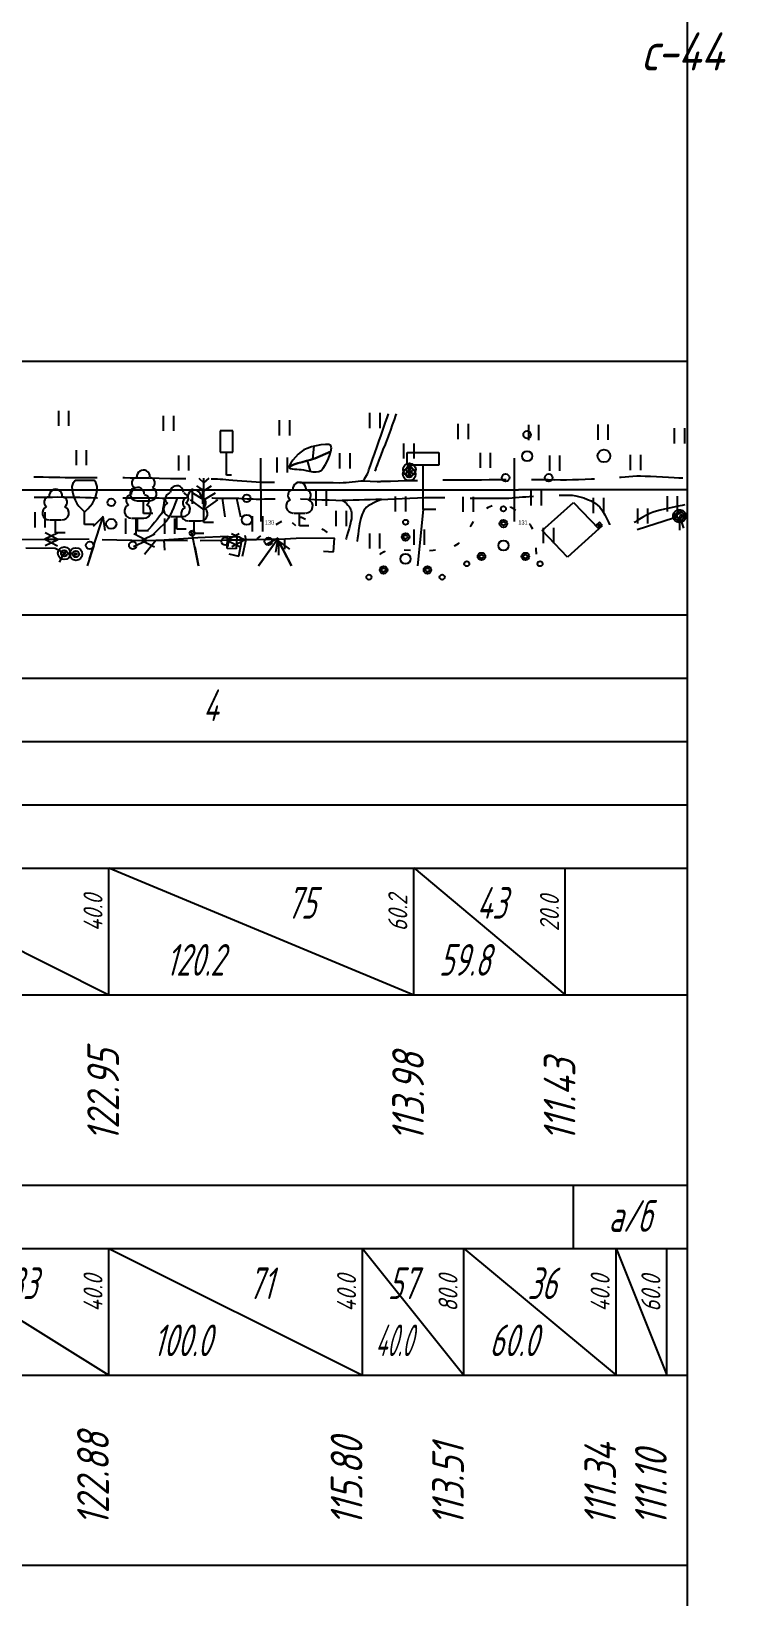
# Model space of a CAD drawing. Extents: x 2172 to 5772, y -842 to -248.
# Drawn here: x 5518.5 to 5573.2, y -708.1 to -584.5 of the extents above; entities that cross this region are included whole.
import ezdxf

# ---------------------------------------------------------------- set-up
doc = ezdxf.new("R2010")
doc.units = 0
doc.header["$MEASUREMENT"] = 0
doc.linetypes.add('CONTI', pattern=[0])
doc.linetypes.add('STROT', pattern=[1.7, 0.5, -1.2])
doc.layers.get('0').update_dxf_attribs({"linetype": 'CONTINUOUS'})
for name, color, linetype in [('DEFAULT', 7, 'CONTI'), ('OTKOSDEFAULT', 32, 'CONTI'), ('SIT_LDEFAULT', 7, 'CONTI'), ('USLZNDEFAULT', 7, 'CONTI'), ('ОТМЕТКИ_КЮВЕТОВ', 7, 'CONTINUOUS'), ('ЧЕРНЫЕ_ОТМЕТКИ', 7, 'CONTINUOUS'), ('ЧЕРНЫЙ_ПРОФИЛЬ', 7, 'CONTINUOUS')]:
    doc.layers.add(name, color=color, linetype=linetype)
doc.layers.add('геология', color=7, linetype='CONTINUOUS', lineweight=20)
doc.styles.add('SHRFT', font='TXT', dxfattribs={"width": 8.75})
doc.styles.add('ГОСТ', font='gost.TTF', dxfattribs={"oblique": 15, "height": 1})

# ---------------------------------------------------------------- blocks, each defined once
blk = doc.blocks.new('BL_2011')
at = {"color": 0}
for p, q in [((0, 0), (0, 6)), ((4, 0), (4, 6))]:
    blk.add_line(p, q, dxfattribs=at)
blk = doc.blocks.new('BL_20')
at = {"color": 0}
blk.add_circle((0, 0), 2.5, dxfattribs=at)
blk = doc.blocks.new('BL_172')
at = {"color": 0}
for centre, radius in [((0, 8.5), 1.5), ((0, 0), 2), ((-8.5, -8.5), 1.5), ((8.5, -8.5), 1.5)]:
    blk.add_circle(centre, radius, dxfattribs=at)
blk = doc.blocks.new('BL_2010')
at = {"color": 0}
for centre, radius in [((0, 14.45), 1), ((0, 8.65), 1.5), ((0, 8.65), 0.75), ((0, 0), 2), ((-8.65, -4.35), 1.5), ((-8.65, -4.35), 0.75), ((8.65, -4.35), 1.5), ((8.65, -4.35), 0.75), ((-14.45, -7.2), 1), ((14.45, -7.2), 1)]:
    blk.add_circle(centre, radius, dxfattribs=at)
blk = doc.blocks.new('BL_22')
at = {"color": 0}
for radius in [2.5, 1.25, 0.25]:
    blk.add_circle((0, 0), radius, dxfattribs=at)
blk = doc.blocks.new('BL_13')
at = {"color": 0}
for p, q in [((-6.25, 17.5), (-6.25, 22.5)), ((-6.25, 22.5), (6.25, 22.5)), ((6.25, 22.5), (6.25, 17.5)), ((0, 17.5), (-6.25, 17.5)), ((0, 0), (0, 17.5)), ((6.25, 17.5), (0, 17.5)), ((5, 0), (0, 0))]:
    blk.add_line(p, q, dxfattribs=at)
blk = doc.blocks.new('BL_104')
at = {"color": 0}
for p, q in [((-2.25, 5), (2.25, 5)), ((0, 0), (0, 5)), ((3.75, 0), (0, 0))]:
    blk.add_line(p, q, dxfattribs=at)
for centre, radius, start, end in [((-2.35, 12), 2.2, 100, 235), ((0, 14.5), 2.6, 358, 185), ((2.35, 12), 2.2, 305, 80), ((-2.5, 7.75), 2.75, 115, 270), ((2.5, 7.75), 2.75, 270, 65)]:
    blk.add_arc(centre, radius, start, end, dxfattribs=at)
blk = doc.blocks.new('BL_15')
at = {"color": 0}
for p, q in [((2.5, 17.5), (-2.5, 17.5)), ((-2.5, 17.5), (-2.5, 9)), ((2.5, 9), (2.5, 17.5)), ((-2.5, 9), (0, 9)), ((0, 0), (0, 9)), ((0, 9), (2.5, 9)), ((2, 0), (0, 0))]:
    blk.add_line(p, q, dxfattribs=at)
blk = doc.blocks.new('BL_108')
at = {"color": 0}
for p, q in [((-3, 14.5), (0, 12.5)), ((-2, 17.5), (0, 15.75)), ((0, 0), (0, 17.5)), ((0, 15.75), (2, 17.5)), ((0, 12.5), (3, 14.5)), ((-5.5, 9), (0, 5)), ((-4.5, 11.75), (0, 9)), ((0, 9), (4.5, 11.75)), ((0, 5), (5.5, 9)), ((3.75, 0), (0, 0))]:
    blk.add_line(p, q, dxfattribs=at)
blk = doc.blocks.new('BL_107')
at = {"color": 0}
for p, q in [((-4.95, 15), (-4.35, 16.5)), ((-4.35, 16.5), (-3.75, 17.5)), ((-3.75, 17.5), (3.75, 17.5)), ((4.35, 16.5), (3.75, 17.5)), ((4.95, 15), (4.35, 16.5)), ((0, 0), (0, 5)), ((3.75, 0), (0, 0))]:
    blk.add_line(p, q, dxfattribs=at)
for centre, start, end in [((7.5, 15), 180, 232), ((-7.5, 15), 308, 0)]:
    blk.add_arc(centre, 12.5, start, end, dxfattribs=at)

msp = doc.modelspace()

# ---------------------------------------------------------------- linework, layer by layer
at = {"linetype": 'Continuous'}
for p, q in [((4736.6, -610.58), (5570.22, -610.58)), ((4736.6, -630.58), (5570.22, -630.58)), ((4736.6, -635.58), (5570.22, -635.58)), ((4736.6, -640.58), (5570.22, -640.58)), ((4736.6, -645.58), (5570.22, -645.58)), ((4736.6, -650.58), (5570.22, -650.58)), ((4736.6, -660.58), (5570.22, -660.58)), ((4736.6, -675.58), (5570.22, -675.58)), ((4736.6, -680.58), (5570.22, -680.58)), ((4736.6, -690.58), (5570.22, -690.58)), ((4736.6, -705.58), (5570.22, -705.58))]:
    msp.add_line(p, q, dxfattribs=at)
msp.add_lwpolyline([(5561.24, -680.58), (5561.24, -675.58)], dxfattribs=at)
at = {"layer": 'DEFAULT', "color": 12, "linetype": 'CONTI'}
for p, q in [((5536.6, -623.22), (5536.59, -618.22)), ((5556.6, -623.22), (5556.6, -618.22)), ((5513.28, -620.72), (5528.7, -620.72)), ((5528.7, -620.72), (5556.91, -620.72)), ((5558.1, -620.72), (5556.91, -620.72)), ((5559.3, -620.72), (5558.1, -620.72)), ((5560.49, -620.72), (5559.3, -620.72)), ((5561.69, -620.72), (5560.49, -620.72)), ((5562.88, -620.72), (5561.69, -620.72)), ((5570.22, -620.72), (5562.88, -620.72))]:
    msp.add_line(p, q, dxfattribs=at)
at = {"layer": 'OTKOSDEFAULT', "color": 32, "linetype": 'STROT'}
for p, q in [((5539.98, -617.56, 24.02), (5539.76, -617.71, 24)), ((5540.24, -617.45, 24), (5539.98, -617.56, 24.02)), ((5540.58, -617.34, 23.99), (5540.24, -617.45, 24)), ((5540.96, -617.24, 23.97), (5540.58, -617.34, 23.99)), ((5541.33, -617.17, 23.95), (5540.96, -617.24, 23.97)), ((5541.68, -617.13, 23.94), (5541.33, -617.17, 23.95)), ((5541.95, -617.15, 23.92), (5541.68, -617.13, 23.94)), ((5542.11, -617.23, 23.92), (5541.95, -617.15, 23.92)), ((5542.16, -617.41, 23.9), (5542.11, -617.23, 23.92)), ((5542.11, -617.69, 23.86), (5542.16, -617.41, 23.9)), ((5538.84, -618.8, 23.94), (5538.79, -618.92, 23.94)), ((5538.95, -618.61, 23.95), (5538.84, -618.8, 23.94)), ((5539.11, -618.39, 23.96), (5538.95, -618.61, 23.95)), ((5539.31, -618.14, 23.98), (5539.11, -618.39, 23.96)), ((5539.53, -617.91, 23.99), (5539.31, -618.14, 23.98)), ((5539.76, -617.71, 24), (5539.53, -617.91, 23.99)), ((5541.51, -619.01, 23.7), (5541.68, -618.73, 23.74)), ((5541.68, -618.73, 23.74), (5541.86, -618.39, 23.78)), ((5541.86, -618.39, 23.78), (5542.01, -618.03, 23.82)), ((5542.01, -618.03, 23.82), (5542.11, -617.69, 23.86)), ((5538.79, -618.92, 23.94), (5538.82, -618.99, 23.93)), ((5538.82, -618.99, 23.93), (5538.92, -619.03, 23.93)), ((5538.92, -619.03, 23.93), (5539.06, -619.07, 23.92)), ((5539.06, -619.07, 23.92), (5539.24, -619.09, 23.92)), ((5539.24, -619.09, 23.92), (5539.43, -619.1, 23.91)), ((5539.43, -619.1, 23.91), (5539.62, -619.11, 23.9)), ((5539.62, -619.11, 23.9), (5539.78, -619.12, 23.89)), ((5539.78, -619.12, 23.89), (5539.95, -619.15, 23.87)), ((5539.95, -619.15, 23.87), (5540.17, -619.2, 23.84)), ((5540.17, -619.2, 23.84), (5540.43, -619.25, 23.8)), ((5540.43, -619.25, 23.8), (5540.69, -619.29, 23.76)), ((5540.69, -619.29, 23.76), (5540.95, -619.3, 23.73)), ((5540.95, -619.3, 23.73), (5541.17, -619.27, 23.7)), ((5541.17, -619.27, 23.7), (5541.35, -619.19, 23.67)), ((5541.35, -619.19, 23.67), (5541.51, -619.01, 23.7))]:
    msp.add_line(p, q, dxfattribs=at)
at = {"layer": 'OTKOSDEFAULT', "color": 32}
for p, q in [((5540.68, -618.29), (5540.78, -617.28)), ((5538.79, -618.92, 23.94), (5539.18, -618.72, 24.12)), ((5539.18, -618.72, 24.12), (5538.79, -618.92, 23.94)), ((5539.18, -618.72, 24.12), (5539.27, -618.69, 24.12)), ((5539.27, -618.69, 24.12), (5539.18, -618.72, 24.12)), ((5539.27, -618.69, 24.12), (5539.51, -618.62, 24.11)), ((5539.51, -618.62, 24.11), (5539.27, -618.69, 24.12)), ((5539.51, -618.62, 24.11), (5539.84, -618.53, 24.11)), ((5539.84, -618.53, 24.11), (5539.51, -618.62, 24.11)), ((5539.84, -618.53, 24.11), (5540.19, -618.43, 24.1)), ((5540.19, -618.43, 24.1), (5539.84, -618.53, 24.11)), ((5540.19, -618.43, 24.1), (5540.51, -618.34, 24.09)), ((5540.51, -618.34, 24.09), (5540.19, -618.43, 24.1)), ((5540.25, -618.41), (5540.49, -619.26)), ((5540.51, -618.34, 24.09), (5540.75, -618.27, 24.08)), ((5540.75, -618.27, 24.08), (5540.51, -618.34, 24.09)), ((5540.75, -618.27, 24.08), (5540.84, -618.25, 24.08)), ((5540.84, -618.25, 24.08), (5540.75, -618.27, 24.08)), ((5540.84, -618.25, 24.08), (5542.11, -617.69, 23.86)), ((5542.11, -617.69, 23.86), (5540.84, -618.25, 24.08))]:
    msp.add_line(p, q, dxfattribs=at)
at = {"layer": 'SIT_LDEFAULT', "color": 7}
for p, q in [((5546.42, -615.39), (5546.55, -615.03)), ((5546.55, -615.03), (5546.66, -614.73)), ((5546.66, -614.73), (5546.66, -614.72)), ((5547.21, -614.86), (5547.1, -615.2)), ((5547.27, -614.72), (5547.21, -614.86)), ((5546.05, -616.48), (5546.16, -616.16)), ((5546.16, -616.16), (5546.29, -615.78)), ((5546.29, -615.78), (5546.42, -615.39)), ((5546.8, -616.02), (5546.65, -616.43)), ((5546.95, -615.59), (5546.8, -616.02)), ((5547.1, -615.2), (5546.95, -615.59)), ((5545.58, -617.82), (5545.76, -617.31)), ((5545.76, -617.31), (5545.92, -616.84)), ((5545.92, -616.84), (5546.05, -616.48)), ((5546.22, -617.55), (5546.06, -617.98)), ((5546.38, -617.14), (5546.22, -617.55)), ((5546.52, -616.78), (5546.38, -617.14)), ((5546.65, -616.43), (5546.52, -616.79)), ((5545.11, -619.15), (5545.24, -618.79)), ((5545.24, -618.79), (5545.4, -618.33)), ((5545.4, -618.33), (5545.58, -617.82)), ((5545.75, -618.76), (5545.64, -619.06)), ((5545.89, -618.39), (5545.75, -618.76)), ((5546.06, -617.98), (5545.89, -618.39)), ((5518.99, -619.72), (5518.69, -619.71)), ((5519.43, -619.73), (5518.99, -619.72)), ((5519.87, -619.74), (5519.43, -619.73)), ((5520.31, -619.75), (5519.87, -619.74)), ((5520.74, -619.76), (5520.31, -619.75)), ((5521.16, -619.77), (5520.74, -619.76)), ((5521.58, -619.77), (5521.16, -619.77)), ((5521.99, -619.77), (5521.58, -619.77)), ((5522.41, -619.77), (5521.99, -619.77)), ((5522.83, -619.78), (5522.41, -619.77)), ((5523.25, -619.78), (5522.83, -619.78)), ((5523.66, -619.78), (5523.25, -619.78)), ((5523.69, -619.78), (5523.66, -619.78)), ((5525.84, -619.78), (5525.69, -619.78)), ((5526.29, -619.79), (5525.84, -619.78)), ((5526.75, -619.79), (5526.29, -619.79)), ((5527.19, -619.8), (5526.75, -619.79)), ((5527.78, -619.81), (5527.19, -619.8)), ((5528.57, -619.83), (5527.78, -619.81)), ((5529.47, -619.84), (5528.57, -619.83)), ((5530.39, -619.84), (5529.47, -619.84)), ((5530.67, -619.84), (5530.39, -619.84)), ((5532.73, -619.87), (5532.67, -619.87)), ((5532.95, -619.88), (5532.73, -619.87)), ((5533.17, -619.89), (5532.95, -619.88)), ((5533.38, -619.9), (5533.17, -619.89)), ((5533.6, -619.91), (5533.38, -619.9)), ((5533.82, -619.93), (5533.6, -619.91)), ((5534.06, -619.95), (5533.82, -619.93)), ((5534.37, -619.98), (5534.07, -619.95)), ((5534.72, -620.01), (5534.37, -619.98)), ((5535.09, -620.04), (5534.72, -620.01)), ((5535.47, -620.07), (5535.09, -620.04)), ((5544.27, -620.06), (5544.04, -620.09)), ((5544.48, -620.04), (5544.27, -620.06)), ((5544.65, -620.03), (5544.48, -620.04)), ((5544.65, -620.03), (5544.67, -620)), ((5545.77, -620.1), (5544.65, -620.03)), ((5544.67, -620), (5544.71, -619.94)), ((5544.71, -619.94), (5544.77, -619.84)), ((5544.77, -619.84), (5544.85, -619.72)), ((5544.85, -619.72), (5544.92, -619.59)), ((5544.92, -619.59), (5544.99, -619.46)), ((5544.99, -619.46), (5545.04, -619.34)), ((5545.04, -619.34), (5545.11, -619.15)), ((5545.65, -619.06), (5545.59, -619.24)), ((5546.13, -620.07), (5546.07, -620.07)), ((5546.19, -620.06), (5546.13, -620.07)), ((5546.39, -620.06), (5546.19, -620.06)), ((5546.82, -620.05), (5546.39, -620.06)), ((5547.41, -620.04), (5546.82, -620.05)), ((5548.1, -620.02), (5547.41, -620.04)), ((5548.82, -620), (5548.1, -620.02)), ((5548.32, -619.67), (5548.37, -618.95)), ((5548.94, -620), (5548.82, -620)), ((5551.02, -619.97), (5550.94, -619.97)), ((5551.51, -619.96), (5551.02, -619.97)), ((5551.99, -619.96), (5551.51, -619.96)), ((5552.47, -619.96), (5551.99, -619.96)), ((5552.96, -619.95), (5552.47, -619.96)), ((5553.44, -619.95), (5552.96, -619.95)), ((5553.98, -619.95), (5553.44, -619.95)), ((5554.6, -619.94), (5553.98, -619.95)), ((5555.26, -619.94), (5554.6, -619.94)), ((5555.94, -619.93), (5555.26, -619.93)), ((5558.26, -619.93), (5557.93, -619.93)), ((5558.75, -619.93), (5558.26, -619.93)), ((5559.24, -619.94), (5558.75, -619.93)), ((5559.73, -619.95), (5559.24, -619.94)), ((5560.22, -619.95), (5559.73, -619.94)), ((5560.7, -619.95), (5560.22, -619.95)), ((5561.17, -619.94), (5560.7, -619.95)), ((5561.65, -619.93), (5561.17, -619.94)), ((5562.16, -619.91), (5561.65, -619.93)), ((5562.67, -619.89), (5562.16, -619.91)), ((5562.89, -619.88), (5562.67, -619.89)), ((5565.01, -619.75), (5564.88, -619.76)), ((5565.32, -619.72), (5565.01, -619.75)), ((5565.62, -619.69), (5565.32, -619.72)), ((5565.93, -619.67), (5565.62, -619.69)), ((5566.24, -619.65), (5565.93, -619.67)), ((5566.54, -619.65), (5566.24, -619.65)), ((5566.89, -619.66), (5566.54, -619.65)), ((5567.32, -619.67), (5566.89, -619.66)), ((5567.79, -619.7), (5567.32, -619.67)), ((5568.27, -619.73), (5567.79, -619.7)), ((5568.75, -619.76), (5568.27, -619.73)), ((5569.18, -619.78), (5568.75, -619.76)), ((5569.55, -619.8), (5569.18, -619.78)), ((5569.87, -619.81), (5569.55, -619.8)), ((5518.7, -621.3), (5518.91, -621.3)), ((5518.91, -621.3), (5519.33, -621.3)), ((5519.33, -621.3), (5519.75, -621.29)), ((5519.75, -621.29), (5520.16, -621.29)), ((5520.16, -621.29), (5520.58, -621.28)), ((5520.58, -621.28), (5521, -621.29)), ((5521, -621.29), (5521.43, -621.29)), ((5521.43, -621.29), (5521.86, -621.3)), ((5521.86, -621.3), (5522.31, -621.31)), ((5535.85, -620.1), (5535.47, -620.07)), ((5536.21, -620.12), (5535.85, -620.1)), ((5536.58, -620.13), (5536.21, -620.12)), ((5537, -620.14), (5536.58, -620.13)), ((5537.46, -620.14), (5537, -620.14)), ((5537.66, -620.15), (5537.46, -620.14)), ((5539.89, -620.16), (5539.66, -620.16)), ((5540.48, -620.17), (5539.89, -620.16)), ((5541.11, -620.18), (5540.48, -620.17)), ((5541.73, -620.18), (5541.11, -620.18)), ((5542.3, -620.18), (5541.73, -620.18)), ((5542.76, -620.19), (5542.3, -620.18)), ((5543.08, -620.18), (5542.76, -620.19)), ((5543.31, -620.17), (5543.08, -620.18)), ((5543.55, -620.15), (5543.31, -620.17)), ((5543.8, -620.12), (5543.55, -620.15)), ((5544.04, -620.09), (5543.8, -620.12)), ((5545.83, -620.1), (5545.77, -620.1)), ((5545.89, -620.09), (5545.83, -620.1)), ((5545.95, -620.09), (5545.89, -620.09)), ((5546.01, -620.08), (5545.95, -620.09)), ((5546.07, -620.07), (5546.01, -620.08)), ((5556.68, -621.33), (5556.95, -621.3)), ((5556.95, -621.3), (5557.22, -621.28)), ((5557.22, -621.28), (5557.49, -621.26)), ((5557.49, -621.26), (5557.76, -621.25)), ((5557.76, -621.25), (5558.1, -621.23)), ((5560.11, -621.14), (5560.29, -621.14)), ((5560.29, -621.14), (5560.77, -621.13)), ((5560.77, -621.13), (5561.14, -621.15)), ((5561.14, -621.15), (5561.44, -621.2)), ((5561.44, -621.2), (5561.75, -621.27)), ((5561.75, -621.27), (5562.06, -621.36)), ((5522.31, -621.31), (5522.76, -621.32)), ((5522.76, -621.32), (5523.21, -621.33)), ((5523.21, -621.33), (5523.65, -621.34)), ((5523.65, -621.34), (5523.7, -621.34)), ((5525.7, -621.35), (5525.98, -621.35)), ((5525.98, -621.35), (5526.42, -621.35)), ((5526.42, -621.35), (5526.81, -621.35)), ((5526.81, -621.35), (5527.11, -621.35)), ((5527.11, -621.35), (5527.39, -621.35)), ((5527.39, -621.35), (5527.69, -621.35)), ((5527.69, -621.35), (5527.99, -621.36)), ((5527.99, -621.36), (5528.29, -621.36)), ((5528.29, -621.36), (5528.56, -621.36)), ((5528.56, -621.36), (5528.8, -621.37)), ((5528.82, -622.43), (5528.75, -622.62)), ((5528.8, -621.37), (5528.98, -621.37)), ((5528.87, -622.21), (5528.82, -622.43)), ((5528.91, -621.97), (5528.87, -622.21)), ((5528.94, -621.74), (5528.91, -621.97)), ((5528.96, -621.55), (5528.94, -621.74)), ((5528.97, -621.42), (5528.96, -621.55)), ((5528.98, -621.37), (5528.97, -621.42)), ((5528.98, -621.37), (5529.12, -621.37)), ((5529.12, -621.37), (5529.26, -621.36)), ((5529.26, -621.36), (5529.4, -621.36)), ((5529.4, -621.36), (5529.55, -621.36)), ((5529.58, -622.43), (5529.44, -622.72)), ((5529.55, -621.36), (5529.69, -621.36)), ((5529.7, -622.13), (5529.58, -622.43)), ((5529.69, -621.36), (5529.83, -621.36)), ((5529.81, -621.84), (5529.7, -622.13)), ((5529.9, -621.59), (5529.81, -621.84)), ((5529.83, -621.36), (5529.98, -621.36)), ((5529.96, -621.42), (5529.9, -621.59)), ((5529.98, -621.36), (5529.96, -621.42)), ((5529.98, -621.36), (5530.18, -621.36)), ((5530.18, -621.36), (5530.48, -621.36)), ((5530.48, -621.36), (5530.71, -621.36)), ((5532.71, -621.36), (5532.78, -621.36)), ((5532.78, -621.36), (5532.98, -621.37)), ((5532.98, -621.37), (5533.18, -621.37)), ((5533.18, -621.37), (5533.36, -621.37)), ((5533.36, -621.37), (5533.53, -621.38)), ((5533.53, -621.38), (5533.74, -622.86)), ((5533.53, -621.38), (5533.69, -621.38)), ((5533.69, -621.38), (5533.85, -621.38)), ((5533.85, -621.38), (5534.01, -621.38)), ((5534.01, -621.38), (5534.18, -621.38)), ((5534.18, -621.38), (5534.34, -621.38)), ((5534.34, -621.38), (5534.5, -621.38)), ((5534.5, -621.38), (5534.66, -621.38)), ((5534.66, -621.38), (5534.99, -622.85)), ((5534.66, -621.38), (5534.84, -621.39)), ((5534.84, -621.39), (5535.05, -621.4)), ((5535.05, -621.4), (5535.27, -621.41)), ((5535.27, -621.41), (5535.51, -621.42)), ((5535.5, -621.43), (5535.75, -621.44)), ((5535.75, -621.44), (5535.99, -621.44)), ((5535.99, -621.44), (5536.22, -621.45)), ((5536.22, -621.45), (5536.5, -621.45)), ((5536.5, -621.45), (5536.87, -621.44)), ((5536.87, -621.44), (5537.31, -621.44)), ((5537.31, -621.44), (5537.71, -621.43)), ((5539.71, -621.44), (5539.73, -621.44)), ((5539.73, -621.44), (5540.26, -621.46)), ((5540.26, -621.46), (5540.83, -621.48)), ((5540.83, -621.48), (5541.41, -621.5)), ((5541.41, -621.5), (5541.97, -621.52)), ((5541.97, -621.52), (5542.51, -621.54)), ((5542.51, -621.54), (5542.99, -621.55)), ((5542.99, -621.55), (5543.02, -621.57)), ((5543.44, -621.55), (5542.99, -621.55)), ((5543.02, -621.57), (5543.1, -621.62)), ((5543.1, -621.62), (5543.2, -621.7)), ((5543.2, -621.7), (5543.33, -621.81)), ((5543.33, -621.81), (5543.45, -621.92)), ((5543.88, -621.54), (5543.44, -621.55)), ((5543.45, -621.92), (5543.55, -622.04)), ((5543.55, -622.04), (5543.63, -622.15)), ((5543.63, -622.15), (5543.67, -622.26)), ((5543.67, -622.26), (5543.71, -622.38)), ((5543.71, -622.38), (5543.73, -622.5)), ((5543.73, -622.5), (5543.74, -622.63)), ((5544.33, -621.53), (5543.88, -621.54)), ((5544.77, -621.52), (5544.33, -621.53)), ((5544.65, -622.48), (5544.58, -622.63)), ((5544.72, -622.34), (5544.65, -622.48)), ((5544.81, -622.21), (5544.72, -622.34)), ((5545.22, -621.51), (5544.77, -621.52)), ((5544.91, -622.09), (5544.81, -622.21)), ((5545.06, -621.98), (5544.91, -622.09)), ((5545.26, -621.87), (5545.06, -621.98)), ((5545.66, -621.49), (5545.22, -621.51)), ((5545.49, -621.75), (5545.26, -621.87)), ((5545.72, -621.64), (5545.49, -621.75)), ((5546.11, -621.48), (5545.66, -621.49)), ((5545.91, -621.56), (5545.72, -621.64)), ((5546.05, -621.5), (5545.91, -621.56)), ((5546.11, -621.48), (5546.05, -621.5)), ((5546.11, -621.48), (5546.59, -621.46)), ((5546.59, -621.46), (5547.14, -621.44)), ((5547.14, -621.44), (5547.73, -621.41)), ((5547.73, -621.41), (5548.34, -621.38)), ((5548.34, -621.38), (5548.94, -621.36)), ((5548.94, -621.36), (5549.51, -621.33)), ((5549.38, -622.27), (5548.94, -626.72)), ((5549.51, -621.33), (5550.04, -621.32)), ((5550.04, -621.32), (5550.55, -621.32)), ((5550.55, -621.32), (5551.09, -621.33)), ((5551.09, -621.33), (5551.1, -621.33)), ((5553.1, -621.37), (5553.12, -621.37)), ((5553.12, -621.37), (5553.5, -621.37)), ((5553.5, -621.37), (5553.85, -621.38)), ((5553.85, -621.38), (5554.2, -621.38)), ((5554.2, -621.38), (5554.56, -621.39)), ((5554.51, -622.12), (5554.38, -622.19)), ((5554.79, -622), (5554.51, -622.12)), ((5554.56, -621.39), (5554.92, -621.39)), ((5554.84, -621.99), (5554.79, -622)), ((5554.92, -621.39), (5555.26, -621.39)), ((5555.26, -621.39), (5555.58, -621.39)), ((5555.58, -621.39), (5555.87, -621.38)), ((5555.87, -621.38), (5556.14, -621.37)), ((5556.14, -621.37), (5556.41, -621.35)), ((5556.29, -622.08), (5556.28, -622.07)), ((5556.52, -622.22), (5556.29, -622.08)), ((5556.41, -621.35), (5556.68, -621.33)), ((5556.7, -622.34), (5556.53, -622.22)), ((5558.77, -623.94), (5561.25, -621.73)), ((5561.25, -621.73), (5563.25, -623.79)), ((5562.06, -621.36), (5562.36, -621.48)), ((5562.36, -621.48), (5562.64, -621.6)), ((5562.64, -621.6), (5562.9, -621.74)), ((5562.9, -621.75), (5563.12, -621.9)), ((5563.12, -621.9), (5563.32, -622.1)), ((5563.32, -622.1), (5563.52, -622.38)), ((5563.52, -622.38), (5563.71, -622.69)), ((5567.52, -622.49), (5567.27, -622.59)), ((5567.78, -622.41), (5567.52, -622.49)), ((5568.09, -622.33), (5567.78, -622.41)), ((5568.43, -622.25), (5568.09, -622.33)), ((5568.79, -622.17), (5568.43, -622.25)), ((5569.16, -622.09), (5568.79, -622.17)), ((5569.51, -622.02), (5569.16, -622.09)), ((5569.16, -622.56), (5569.21, -622.49)), ((5569.21, -622.49), (5569.27, -622.42)), ((5569.27, -622.42), (5569.34, -622.37)), ((5569.34, -622.37), (5569.43, -622.33)), ((5569.36, -622.55), (5569.42, -622.5)), ((5569.42, -622.5), (5569.48, -622.47)), ((5569.43, -622.33), (5569.51, -622.3)), ((5569.48, -622.47), (5569.56, -622.45)), ((5569.82, -621.96), (5569.51, -622.02)), ((5569.51, -622.3), (5569.6, -622.29)), ((5569.56, -622.45), (5569.63, -622.44)), ((5569.6, -622.29), (5569.69, -622.3)), ((5569.63, -622.44), (5569.71, -622.46)), ((5569.69, -622.3), (5569.78, -622.32)), ((5569.71, -622.46), (5569.78, -622.49)), ((5569.78, -622.32), (5569.86, -622.36)), ((5569.78, -622.49), (5569.84, -622.53)), ((5570.03, -621.91), (5569.82, -621.96)), ((5569.84, -622.53), (5569.89, -622.59)), ((5569.86, -622.36), (5569.93, -622.41)), ((5569.93, -622.41), (5569.99, -622.48)), ((5569.99, -622.48), (5570.04, -622.55)), ((5523.08, -626.16), (5524.14, -622.82)), ((5524.14, -622.82), (5523.36, -623.62)), ((5524.32, -623.93), (5524.14, -622.82)), ((5527.98, -623.57), (5527.79, -623.79)), ((5528.2, -623.31), (5527.98, -623.57)), ((5528.41, -623.05), (5528.2, -623.31)), ((5528.63, -623.72), (5528.39, -623.96)), ((5528.59, -622.81), (5528.41, -623.05)), ((5528.75, -622.62), (5528.59, -622.81)), ((5528.92, -623.45), (5528.63, -623.72)), ((5529.14, -623.19), (5528.92, -623.45)), ((5529.31, -622.96), (5529.14, -623.19)), ((5529.44, -622.72), (5529.31, -622.96)), ((5537.8, -623.45), (5538.23, -623.19)), ((5539.34, -623.55), (5539.08, -623.33)), ((5539.65, -622.87), (5539.79, -622.89)), ((5539.79, -622.89), (5540.11, -623.04)), ((5543.54, -623.77), (5543.46, -624.09)), ((5543.62, -623.46), (5543.54, -623.77)), ((5543.69, -623.2), (5543.62, -623.46)), ((5543.73, -623.02), (5543.69, -623.2)), ((5543.74, -622.89), (5543.73, -623.02)), ((5543.74, -622.63), (5543.74, -622.76)), ((5543.74, -622.76), (5543.74, -622.89)), ((5544.34, -623.6), (5544.29, -623.92)), ((5544.39, -623.31), (5544.34, -623.6)), ((5544.44, -623.1), (5544.39, -623.31)), ((5544.48, -622.95), (5544.44, -623.1)), ((5544.53, -622.79), (5544.48, -622.95)), ((5544.58, -622.63), (5544.53, -622.79)), ((5553.12, -623.58), (5553.08, -623.65)), ((5553.32, -623.21), (5553.11, -623.58)), ((5557.85, -623.49), (5557.78, -623.39)), ((5557.96, -623.68), (5557.85, -623.49)), ((5558.03, -623.83), (5557.96, -623.68)), ((5563.29, -623.28), (5563.02, -623.53)), ((5563.34, -623.71), (5563.1, -623.46)), ((5563.43, -623.62), (5563.19, -623.37)), ((5563.25, -623.79), (5563.54, -623.53)), ((5563.54, -623.53), (5563.29, -623.28)), ((5563.71, -622.69), (5563.87, -623)), ((5563.87, -623), (5564, -623.26)), ((5564, -623.26), (5564.08, -623.45)), ((5564.08, -623.45), (5564.09, -623.47)), ((5566.08, -623.26), (5566.03, -623.3)), ((5566.23, -623.17), (5566.08, -623.26)), ((5566.45, -623.04), (5566.23, -623.17)), ((5569.13, -622.95), (5566.27, -623.87)), ((5566.71, -622.88), (5566.45, -623.04)), ((5567, -622.73), (5566.71, -622.88)), ((5567.27, -622.59), (5566.99, -622.73)), ((5569.11, -622.73), (5569.13, -622.64)), ((5569.11, -622.82), (5569.11, -622.73)), ((5569.12, -622.91), (5569.11, -622.82)), ((5569.15, -622.99), (5569.12, -622.91)), ((5569.13, -622.64), (5569.16, -622.56)), ((5569.19, -623.07), (5569.15, -622.99)), ((5569.25, -623.14), (5569.19, -623.07)), ((5569.31, -623.2), (5569.25, -623.14)), ((5569.26, -622.75), (5569.28, -622.67)), ((5569.26, -622.82), (5569.26, -622.75)), ((5569.27, -622.9), (5569.26, -622.82)), ((5569.3, -622.97), (5569.27, -622.9)), ((5569.28, -622.67), (5569.31, -622.61)), ((5569.35, -623.03), (5569.3, -622.97)), ((5569.31, -622.61), (5569.36, -622.55)), ((5569.39, -623.25), (5569.31, -623.2)), ((5569.4, -623.08), (5569.35, -623.03)), ((5569.48, -623.28), (5569.39, -623.25)), ((5569.47, -623.12), (5569.4, -623.08)), ((5569.41, -622.76), (5569.43, -622.7)), ((5569.41, -622.81), (5569.41, -622.76)), ((5569.42, -622.87), (5569.41, -622.81)), ((5569.45, -622.92), (5569.42, -622.87)), ((5569.43, -622.7), (5569.46, -622.66)), ((5569.49, -622.96), (5569.45, -622.92)), ((5569.46, -622.66), (5569.51, -622.62)), ((5569.54, -623.14), (5569.47, -623.12)), ((5569.56, -623.29), (5569.48, -623.28)), ((5569.54, -622.98), (5569.49, -622.96)), ((5569.51, -622.62), (5569.56, -622.6)), ((5569.6, -622.99), (5569.54, -622.98)), ((5569.62, -623.14), (5569.54, -623.14)), ((5569.56, -622.6), (5569.61, -622.59)), ((5569.65, -623.29), (5569.56, -623.29)), ((5570.22, -622.7), (5569.6, -622.79)), ((5569.6, -622.79), (5569.6, -623.91)), ((5569.65, -622.99), (5569.6, -622.99)), ((5569.61, -622.59), (5569.67, -622.6)), ((5569.69, -623.13), (5569.62, -623.14)), ((5569.7, -622.97), (5569.65, -622.99)), ((5569.74, -623.27), (5569.65, -623.29)), ((5569.67, -622.6), (5569.72, -622.63)), ((5569.76, -623.11), (5569.69, -623.13)), ((5569.75, -622.93), (5569.7, -622.97)), ((5569.72, -622.63), (5569.76, -622.67)), ((5569.83, -623.24), (5569.74, -623.27)), ((5569.78, -622.89), (5569.75, -622.93)), ((5569.76, -622.67), (5569.79, -622.72)), ((5569.83, -623.07), (5569.76, -623.11)), ((5569.76, -623.27), (5569.91, -623.75)), ((5569.8, -622.83), (5569.78, -622.89)), ((5569.79, -622.72), (5569.8, -622.77)), ((5569.8, -622.77), (5569.8, -622.83)), ((5569.88, -623.01), (5569.83, -623.07)), ((5569.9, -623.2), (5569.83, -623.24)), ((5569.92, -622.95), (5569.88, -623.01)), ((5569.89, -622.59), (5569.93, -622.65)), ((5569.97, -623.14), (5569.9, -623.2)), ((5569.94, -622.88), (5569.92, -622.95)), ((5569.93, -622.65), (5569.95, -622.73)), ((5569.95, -622.8), (5569.94, -622.88)), ((5569.95, -622.73), (5569.95, -622.8)), ((5570.02, -623.07), (5569.97, -623.14)), ((5570.07, -622.99), (5570.02, -623.07)), ((5570.04, -622.55), (5570.08, -622.63)), ((5570.09, -622.9), (5570.07, -622.99)), ((5570.08, -622.63), (5570.1, -622.72)), ((5570.1, -622.81), (5570.09, -622.9)), ((5570.1, -622.72), (5570.1, -622.81)), ((5517.08, -624.61), (5520.58, -624.63)), ((5520.56, -624.13), (5519.56, -624.62)), ((5523.06, -624.64), (5519.56, -624.62)), ((5519.56, -624.62), (5520.56, -625.13)), ((5519.57, -625.12), (5520.58, -624.63)), ((5520.58, -624.63), (5519.58, -624.12)), ((5524.06, -624.65), (5527.56, -624.72)), ((5526.55, -625.2), (5527.56, -624.72)), ((5527.56, -624.72), (5526.57, -624.2)), ((5528.22, -624.23), (5527.21, -624.71)), ((5530.79, -624.74), (5527.21, -624.71)), ((5527.21, -624.71), (5528.21, -625.23)), ((5528.31, -624.72), (5527.42, -625.81)), ((5527.66, -623.94), (5527.61, -624)), ((5527.79, -623.79), (5527.66, -623.94)), ((5528.03, -624.31), (5527.98, -624.36)), ((5528.18, -624.17), (5528.03, -624.31)), ((5528.39, -623.96), (5528.18, -624.17)), ((5528.97, -624.69), (5528.31, -624.72)), ((5531.63, -624.52), (5528.97, -624.69)), ((5529.02, -625.49), (5528.97, -624.69)), ((5530.97, -624.15), (5530.98, -624.09)), ((5530.98, -624.2), (5530.97, -624.15)), ((5530.98, -624.09), (5531, -624.04)), ((5531.01, -624.25), (5530.98, -624.2)), ((5531, -624.04), (5531.04, -623.99)), ((5531.04, -624.3), (5531.01, -624.25)), ((5531.04, -623.99), (5531.08, -623.96)), ((5531.09, -624.33), (5531.04, -624.3)), ((5531.08, -623.96), (5531.14, -623.95)), ((5531.15, -624.34), (5531.09, -624.33)), ((5531.67, -626.72), (5531.13, -623.95)), ((5531.14, -623.95), (5531.19, -623.94)), ((5531.2, -624.34), (5531.15, -624.34)), ((5531.19, -623.94), (5531.25, -623.96)), ((5531.26, -624.32), (5531.2, -624.34)), ((5531.25, -623.96), (5531.3, -623.99)), ((5531.31, -624.29), (5531.26, -624.32)), ((5531.3, -623.99), (5531.34, -624.03)), ((5531.34, -624.25), (5531.31, -624.29)), ((5531.34, -624.03), (5531.36, -624.08)), ((5531.36, -624.19), (5531.34, -624.25)), ((5531.36, -624.08), (5531.37, -624.14)), ((5531.37, -624.14), (5531.36, -624.19)), ((5533.96, -624.4), (5531.63, -624.52)), ((5531.79, -624.73), (5535.29, -624.67)), ((5534.89, -624.18), (5533.9, -624.69)), ((5537.4, -624.63), (5533.9, -624.69)), ((5533.9, -624.69), (5534.91, -625.18)), ((5533.92, -625.35), (5533.96, -624.4)), ((5533.95, -624.35), (5533.96, -624.4)), ((5534, -625.2), (5533.96, -624.4)), ((5533.96, -624.4), (5534.7, -624.44)), ((5535.29, -624.67), (5534.28, -624.19)), ((5534.3, -625.19), (5535.29, -624.67)), ((5534.7, -624.44), (5534.65, -625.38)), ((5534.95, -624.46), (5534.7, -624.44)), ((5534.84, -625.95), (5535.1, -624.73)), ((5535.1, -624.73), (5534.95, -624.47)), ((5535.4, -624.67), (5535.12, -625.97)), ((5535.32, -624.31), (5535.4, -624.67)), ((5536.21, -624.66), (5535.4, -624.67)), ((5536.21, -624.66), (5536.33, -624.56)), ((5538.47, -624.6), (5536.21, -624.66)), ((5536.33, -624.56), (5536.59, -624.34)), ((5536.39, -626.72), (5537.96, -624.54)), ((5537.96, -624.54), (5536.97, -625.06)), ((5537.78, -625.64), (5537.96, -624.54)), ((5539.01, -626.72), (5537.97, -624.75)), ((5537.97, -624.75), (5537.99, -625.87)), ((5538.88, -625.4), (5537.97, -624.75)), ((5539.37, -624.57), (5538.47, -624.6)), ((5538.49, -625.4), (5538.47, -624.6)), ((5542.4, -624.54), (5539.37, -624.57)), ((5541.41, -623.79), (5541.5, -623.85)), ((5541.5, -623.85), (5541.81, -624.09)), ((5542.32, -625.61), (5542.4, -624.54)), ((5543.32, -624.56), (5543.3, -624.63)), ((5543.38, -624.36), (5543.32, -624.56)), ((5543.46, -624.09), (5543.38, -624.36)), ((5544.18, -624.74), (5544.17, -624.81)), ((5544.21, -624.53), (5544.18, -624.74)), ((5544.25, -624.25), (5544.21, -624.54)), ((5544.29, -623.92), (5544.25, -624.25)), ((5552.15, -624.97), (5551.88, -625.14)), ((5552.24, -624.89), (5552.16, -624.97)), ((5560.77, -626.04), (5558.77, -623.94)), ((5563.25, -623.79), (5560.77, -626.04)), ((5520.37, -625.35), (5518.04, -625.32)), ((5521.08, -625.73), (5520.37, -625.35)), ((5520.71, -626.44), (5521.08, -625.73)), ((5521.09, -625.88), (5521.17, -625.59)), ((5521.9, -625.95), (5521.98, -625.64)), ((5523.41, -625.12), (5522.9, -626.72)), ((5531.38, -625.23), (5531.67, -626.72)), ((5534.65, -625.38), (5533.92, -625.35)), ((5534.06, -625.78), (5534.84, -625.95)), ((5537.61, -625.03), (5536.39, -626.72)), ((5538.13, -625.07), (5539.01, -626.72)), ((5541.53, -625.56), (5542.32, -625.61)), ((5546.02, -625.76), (5545.95, -625.81)), ((5546.31, -625.6), (5546.02, -625.76)), ((5546.39, -625.57), (5546.31, -625.6)), ((5548.38, -625.52), (5547.88, -625.49)), ((5550.17, -625.5), (5549.88, -625.53)), ((5550.37, -625.48), (5550.17, -625.5)), ((5551.88, -625.14), (5551.83, -625.16)), ((5558.31, -625.49), (5558.29, -625.3)), ((5558.33, -625.72), (5558.31, -625.49)), ((5558.34, -625.8), (5558.33, -625.72))]:
    msp.add_line(p, q, dxfattribs=at)
at = {"layer": 'ОТМЕТКИ_КЮВЕТОВ'}
for p, q in [((5504.6, -650.56), (5524.6, -660.56)), ((5524.6, -660.56), (5524.6, -650.56)), ((5524.6, -650.56), (5548.64, -660.56)), ((5548.64, -660.56), (5548.64, -650.56)), ((5548.64, -650.56), (5560.6, -660.56)), ((5560.6, -660.56), (5560.6, -650.56)), ((5508.6, -680.58), (5524.6, -690.58)), ((5524.6, -690.58), (5524.6, -680.58)), ((5524.6, -680.58), (5544.6, -690.58)), ((5544.6, -690.58), (5544.6, -680.58)), ((5544.6, -680.58), (5552.6, -690.58)), ((5552.6, -690.58), (5552.6, -680.58)), ((5552.6, -680.58), (5564.6, -690.58)), ((5564.6, -690.58), (5564.6, -680.58)), ((5564.6, -680.58), (5568.6, -690.58)), ((5568.6, -690.58), (5568.6, -680.58))]:
    msp.add_line(p, q, dxfattribs=at)
at = {"layer": 'ЧЕРНЫЙ_ПРОФИЛЬ'}
msp.add_line((5570.22, -564.61), (5570.22, -837.48), dxfattribs=at)

# ---------------------------------------------------------------- block references
at = {"layer": 'USLZNDEFAULT', "color": 7, "xscale": 0.1999999999998181, "yscale": 0.1999999999999318, "zscale": 0.1999999999999034}
for name, p in [('BL_2011', (5520.65, -615.68)), ('BL_2011', (5528.92, -616.07)), ('BL_2011', (5545.19, -615.85)), ('BL_15', (5533.87, -619.56)), ('BL_2011', (5538.07, -616.43)), ('BL_2011', (5552.16, -616.72)), ('BL_172', (5557.59, -618.07)), ('BL_2011', (5557.72, -616.79)), ('BL_2011', (5563.18, -616.77)), ('BL_2011', (5569.22, -617.06)), ('BL_2011', (5522.04, -618.78)), ('BL_2011', (5547.87, -618.26)), ('BL_20', (5563.65, -618.04)), ('BL_2011', (5530.12, -619.2)), ('BL_2011', (5537.88, -619.36)), ('BL_2011', (5542.82, -619.03)), ('BL_22', (5548.3, -619.12)), ('BL_13', (5549.38, -622.27)), ('BL_2011', (5553.91, -618.99)), ('BL_2011', (5559.37, -619.22)), ('BL_2011', (5565.75, -619.17)), ('BL_107', (5522.69, -623.45)), ('BL_104', (5527.32, -622.58)), ('BL_108', (5532.1, -623.31)), ('BL_22', (5548.29, -619.49)), ('BL_104', (5520.4, -624.1)), ('BL_104', (5526.87, -623.95)), ('BL_104', (5529.96, -623.82)), ('BL_104', (5531.34, -624.16)), ('BL_2011', (5531.2, -621.82)), ('BL_172', (5535.48, -623.09)), ('BL_104', (5539.63, -623.55)), ('BL_2011', (5540.96, -621.97)), ('BL_2011', (5547.22, -622.44)), ('BL_2011', (5552.55, -622.46)), ('BL_2011', (5557.91, -621.95)), ('BL_2011', (5568.66, -622.42)), ('BL_2011', (5518.79, -623.69)), ('BL_172', (5524.79, -623.41)), ('BL_2011', (5542.54, -623.59)), ('BL_2010', (5555.72, -625.11)), ('BL_2011', (5562.83, -622.55)), ('BL_2011', (5566.32, -623.38)), ('BL_2011', (5525.95, -624.19)), ('BL_2011', (5529.01, -624.18)), ('BL_2011', (5535.94, -624)), ('BL_2010', (5548, -626.17)), ('BL_2011', (5558.89, -624.92)), ('BL_2011', (5545.17, -625.36)), ('BL_2011', (5548.69, -625.06)), ('BL_22', (5521.08, -625.73)), ('BL_22', (5522, -625.79))]:
    msp.add_blockref(name, p, dxfattribs=at)

# ---------------------------------------------------------------- texts
at = {"layer": 'DEFAULT', "color": 12, "style": 'SHRFT', "width": 0.75}
for s, p in [('130', (5536.9, -623.47)), ('131', (5556.9, -623.47))]:
    msp.add_text(s, height=0.35, dxfattribs=at).set_placement(p)
at = {"layer": 'геология', "color": 7, "lineweight": -3, "style": 'ГОСТ', "oblique": 15}
msp.add_text('с-44', height=3, dxfattribs=at).set_placement((5566.61, -587.63))
at = {"layer": 'ОТМЕТКИ_КЮВЕТОВ', "style": 'ГОСТ', "oblique": 15}
for s, width, p in [('4', 0.8, (5532.02, -638.97)), ('75', 0.8, (5538.63, -654.56)), ('43', 0.8, (5553.61, -654.56)), ('120.2', 0.8, (5529.11, -659.06)), ('59.8', 0.8, (5550.63, -659.06)), ('а/б', 0.8, (5564.01, -679.27)), ('83', 0.8, (5516.6, -684.58)), ('71', 0.8, (5535.6, -684.58)), ('57', 0.8, (5546.6, -684.58)), ('36', 0.8, (5557.6, -684.58)), ('100.0', 0.8, (5528.1, -689.08)), ('40.0', 0.6, (5545.6, -689.08)), ('60.0', 0.8, (5554.6, -689.08))]:
    msp.add_text(s, height=2.5, dxfattribs=dict(at, width=width)).set_placement(p)
for s, p in [('40.0', (5524.1, -655.56)), ('60.2', (5548.14, -655.56)), ('20.0', (5560.1, -655.56)), ('40.0', (5524.1, -685.58)), ('40.0', (5544.1, -685.58)), ('80.0', (5552.1, -685.58)), ('40.0', (5564.1, -685.58)), ('60.0', (5568.1, -685.58))]:
    msp.add_text(s, height=1.5, rotation=90, dxfattribs=at).set_placement(p)
at = {"layer": 'ЧЕРНЫЕ_ОТМЕТКИ', "style": 'ГОСТ', "oblique": 15}
for s, p in [('122.95', (5525.4, -672.16)), ('113.98', (5549.45, -672.16)), ('111.43', (5561.4, -672.16)), ('122.88', (5524.6, -702.49)), ('115.80', (5544.6, -702.49)), ('113.51', (5552.6, -702.49)), ('111.34', (5564.6, -702.49)), ('111.10', (5568.6, -702.49))]:
    msp.add_text(s, height=2.5, rotation=90, dxfattribs=at).set_placement(p)

doc.saveas('drawing.dxf')
